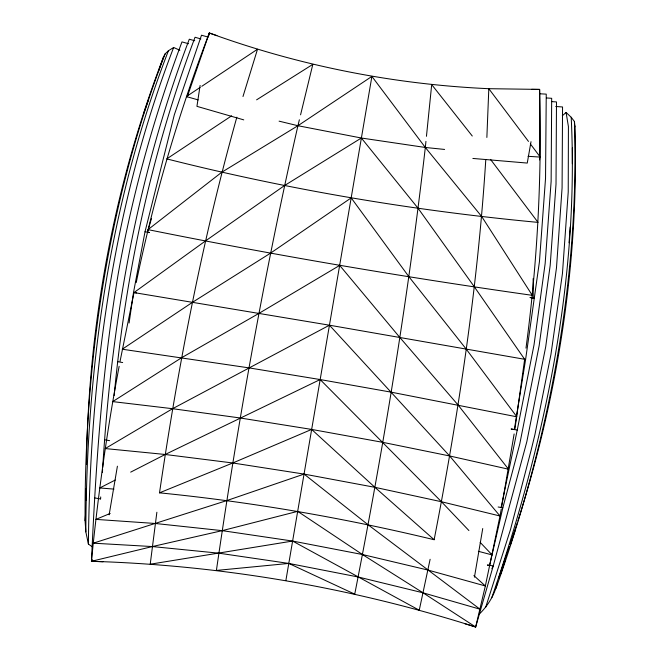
<?xml version="1.0" encoding="UTF-8"?>
<svg xmlns="http://www.w3.org/2000/svg" width="660" height="660" viewBox="0 0 660 660"><rect width="100%" height="100%" fill="white"/><g stroke="black" fill="none" stroke-linecap="round" stroke-linejoin="round"><path stroke-width="0.99" d="M572.352 163.688L572.368 147.856M85.973 500.379L86.13 488.449M86.452 464.574C88.349 325.693 113.569 186.895 163.457 57.131L165.124 53.872L168.424 50.746L173.638 47.487L179.867 50.242M92.491 547L88.399 544.046L85.833 531.869L85.082 520.674C84.447 362.076 107.547 202.207 165.124 53.872M85.833 531.869C86.444 368.495 109.18 203.701 168.424 50.746M88.399 544.046C90.057 375.524 112.876 205.474 173.638 47.487M486.865 137.445L488.812 88.696C393.5 84.414 298.955 65.678 209.302 33C178.398 114.114 153.862 197.596 136.216 282.587M188.529 43.725L181.97 41.902C153.796 117.117 132.256 194.659 118.231 273.751C102.284 368.816 95.807 465.085 91.451 561.297C221.776 565.216 351.409 587.491 475.662 627L493.226 565.942L526.787 441.87L545.696 346.855L556.487 267.762L562.081 187.877L562.551 106.978L555.769 106.474M209.195 35.054L209.302 33L216.942 35.599M539.583 159.918L539.715 157.864M100.584 498.985L100.724 496.939M102.391 472.461L102.597 469.4M102.737 467.362C111.556 321.568 137.206 176.063 189.296 39.22L194.733 40.739M569.077 242.764L570.158 226.966M485.776 159.778C477.667 287.438 458.502 414.208 434.14 539.715C343.777 517.935 252.021 502.021 159.514 492.838C178.068 366.308 202.298 240.388 236.841 117.2M85.082 520.674L85.495 515.031M425.939 141.38L425.32 147.469C408.21 297.28 383.765 446.201 354.733 594.148L288.791 563.426L218.914 553.187L152.344 546.562L93.258 543.18L91.451 561.297L103.026 561.767M426.451 136.315L431.698 84.604L472.271 136.018M114.163 395.497C125.573 273.232 151.676 152.254 195.046 37.257L200.871 38.932M525.995 348.133C537.421 262.424 542.009 175.849 539.624 89.405L488.812 88.696L528.479 141.421M156.874 512.251L150.216 564.209L292.57 541.052L362.447 554.524L427.919 570.042L485.347 585.956L475.662 627L464.945 623.766M511.318 429.066L514.338 429.577L525.607 359.461L539.467 261.459L545.539 178.266L546.249 94.132L539.443 93.769M129.096 323.012L133.518 292.421L145.018 231.759L174.322 114.774L201.506 35.203L208.123 37.108M200.12 85.453L196.936 106.343L243.754 119.873M514.132 433.942L501.633 507.037M514.932 428.901L524.659 359.304L474.4 286.91L418.151 208.362L361.35 138.014L297.932 125.722L279.097 121.16M109.131 514.833L117.406 466.199M371.902 76.412L297.932 125.722L221.826 172.202L148.013 229.63C275.426 255.313 403.615 277.101 532.298 295.334L481.726 216.554L425.32 147.469L371.902 76.412L285.879 580.519M474.441 577.162L482.74 528.528M531.011 141.702L527.257 163.069L472.865 158.441M119.138 366.349C108.017 424.891 99.676 483.937 93.258 543.18L226.875 500.56L304.078 474.086L374.897 487.319L441.466 501.74L499.999 515.996L485.347 585.956L473.88 575.602M120.054 361.309L133.988 292.578L205.441 240.983L284.46 185.6L361.35 138.014L425.32 147.469L444.601 149.44M501.27 509.033L499.999 515.996L449.658 455.969L329.439 325.198L133.988 292.578M501.105 507.49L517.25 430.048L534.031 344.809L545.143 263.587L551.133 181.343L551.678 98.307L546.645 97.96M430.122 559.276L419.248 610.219L292.57 541.052L222.222 530.648L155.339 523.487L95.939 519.387L110.17 513.447M551.834 101.615L556.487 101.929L556.017 184.099L550.184 265.402L539.154 345.675L519.775 443.998L502.837 507.804L489.605 565.471L487.6 565.125M574.514 127.735L574.918 126.027L574.423 121.465L571.205 117.282L566.09 112.464L562.303 115.772M299.368 119.782L297.932 125.722C264.429 272.704 238.062 421.27 216.398 570.438L288.791 563.426L358.116 576.972L423.035 592.812L479.993 609.196L368.049 524.741L304.078 474.086L232.782 462.982L165.19 454.476L105.237 448.561L172.59 408.705L329.439 325.198L525.607 359.461M300.572 114.832L312.823 64.358L256.608 99.841M479.127 614.229C488.153 605.608 494.843 594.355 497.558 582.128M151.528 218.394L147.46 232.237L149.457 232.584M242.987 96.525L257.515 49.228L201.803 86.311M485.686 607.258L510.535 529.427L531.094 450.351L534.955 434.478L550.96 354.354L562.452 273.471L568.227 191.977L568.417 126.613L566.09 112.464M491.799 597.663C544.516 443.627 579.199 280.772 571.205 117.282M495.924 588.464C548.996 439.007 579.686 280.467 574.423 121.465M500.75 573.878L505.577 559.292M510.411 544.698L515.237 530.112M498.572 578.473L507.457 552.065M507.779 551.125L509.363 546.414M509.941 544.698L512.209 537.949M512.531 536.984L517.291 522.836M517.927 520.955C558.393 393.608 579.092 259.743 574.918 126.027M187.242 96.814L209.302 33M143.665 113.454L148.615 99.371M158.507 71.214L163.457 57.131M92.144 559.391L91.451 561.297L152.344 546.562L222.222 530.648L297.693 511.351L362.447 554.524L423.035 592.812L475.662 627M491.882 568.697L493.226 565.942L487.427 565.001M200.095 87.45L186.376 96.575L198.165 99.907M231.627 115.838L166.765 158.887C288.626 189.7 412.921 210.614 538.048 222.387L490.537 159.415M115.236 480.051L99.8 487.954L113.965 489.109M130.68 472.139L165.19 454.476L320.149 379.549L391.124 392.155L516.862 416.815L466.125 348.983L408.928 276.746L351.186 197.885L270.592 253.11L192.679 302.189L122.248 349.222L249.084 367.892L320.149 379.549L441.466 501.74L468.905 530.541M159.514 492.838L232.782 462.982L311.635 429.421L382.775 442.34L449.658 455.969L508.505 469.202L458.007 404.918L399.712 337.326L339.685 265.402L259.091 313.302L181.731 357.654L112.72 401.61L172.59 408.705L240.265 417.995L311.635 429.421L374.897 487.319L434.14 539.715M531.671 89.331L539.624 89.405L539.781 156.841M528.025 156.313L540.26 157.08L530.343 143.896M530.236 297.52L533.247 298.015L533.131 278.635M133.518 292.421L136.529 292.924M104.602 439.816L109.618 440.657M530.087 297.512L534.031 298.171M511.154 429.008L517.25 430.048M498.151 506.987L502.837 507.804M145.018 231.759L149.011 232.452M117.604 361.672L122.661 362.546M94.52 497.879L100.468 498.927M478.368 551.306L492.121 554.92L480.166 542.363"/></g></svg>
